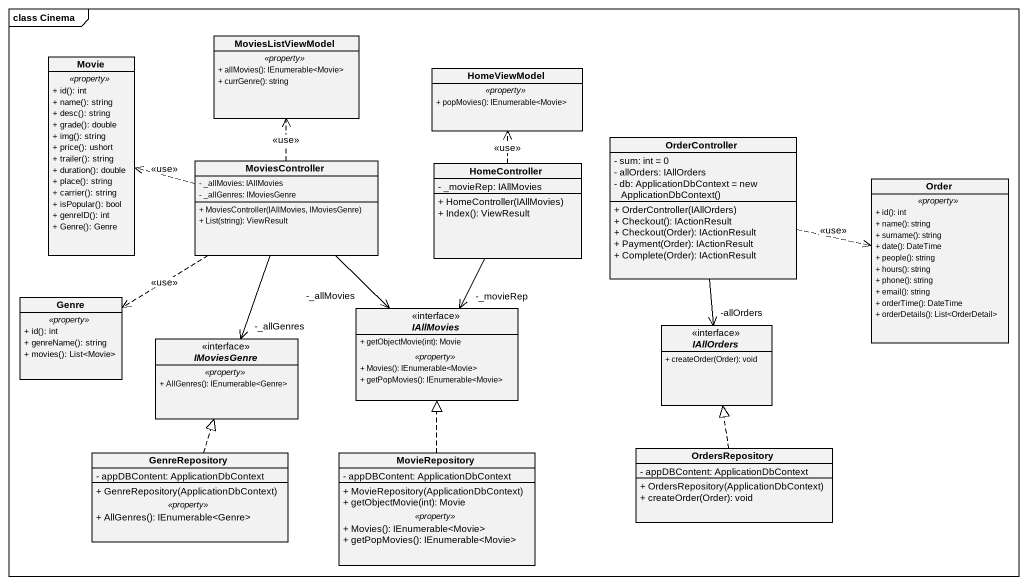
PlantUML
@startuml
mainframe class Cinema
hide circle
hide empty members
skinparam classAttributeIconSize 0
class MoviesListViewModel {
  .. <<property>> ..
  + allMovies(): IEnumerable<Movie>
  + currGenre(): string
}
class Movie {
  .. <<property>> ..
  + id(): int
  + name(): string
  + desc(): string
  + grade(): double
  + img(): string
  + price(): ushort
  + trailer(): string
  + duration(): double
  + place(): string
  + carrier(): string
  + isPopular(): bool
  + genreID(): int
  + Genre(): Genre
}
class HomeViewModel {
  .. <<property>> ..
  + popMovies(): IEnumerable<Movie>
}
class MoviesController {
  - _allMovies: IAllMovies
  - _allGenres: IMoviesGenre
  + MoviesController(IAllMovies, IMoviesGenre)
  + List(string): ViewResult
}
class HomeController {
  - _movieRep: IAllMovies
  + HomeController(IAllMovies)
  + Index(): ViewResult
}
class OrderController {
  - sum: int = 0
  - allOrders: IAllOrders
  {field} - db: ApplicationDbContext = new ApplicationDbContext()
  + OrderController(IAllOrders)
  + Checkout(): IActionResult
  + Checkout(Order): IActionResult
  + Payment(Order): IActionResult
  + Complete(Order): IActionResult
}
class Order {
  .. <<property>> ..
  + id(): int
  + name(): string
  + surname(): string
  + date(): DateTime
  + people(): string
  + hours(): string
  + phone(): string
  + email(): string
  + orderTime(): DateTime
  + orderDetails(): List<OrderDetail>
}
class Genre {
  .. <<property>> ..
  + id(): int
  + genreName(): string
  + movies(): List<Movie>
}
interface IAllMovies {
  + getObjectMovie(int): Movie
  .. <<property>> ..
  + Movies(): IEnumerable<Movie>
  + getPopMovies(): IEnumerable<Movie>
}
interface IAllOrders {
  + createOrder(Order): void
}
interface IMoviesGenre {
  .. <<property>> ..
  + AllGenres(): IEnumerable<Genre>
}
class OrdersRepository {
  - appDBContent: ApplicationDbContext
  + OrdersRepository(ApplicationDbContext)
  + createOrder(Order): void
}
class GenreRepository {
  - appDBContent: ApplicationDbContext
  --
  + GenreRepository(ApplicationDbContext)
  .. <<property>> ..
  + AllGenres(): IEnumerable<Genre>
}
class MovieRepository {
  - appDBContent: ApplicationDbContext
  --
  + MovieRepository(ApplicationDbContext)
  + getObjectMovie(int): Movie
  .. <<property>> ..
  + Movies(): IEnumerable<Movie>
  + getPopMovies(): IEnumerable<Movie>
}
MoviesController .up.> MoviesListViewModel : <<use>>
MoviesController .left.> Movie : <<use>>
MoviesController ..> Genre : <<use>>
MoviesController --> "-_allMovies" IAllMovies
MoviesController --> "-_allGenres" IMoviesGenre
HomeController .up.> HomeViewModel : <<use>>
HomeController --> "-_movieRep" IAllMovies
OrderController .right.> Order : <<use>>
OrderController --> "-allOrders" IAllOrders
OrdersRepository .up.|> IAllOrders
GenreRepository .up.|> IMoviesGenre
MovieRepository .up.|> IAllMovies
@enduml
